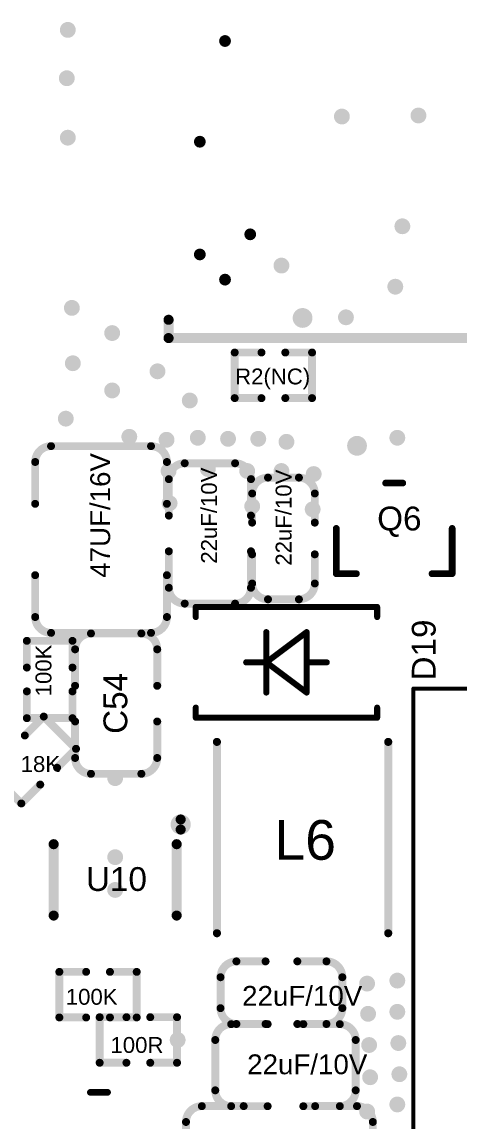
# Model space of a CAD drawing. Header units: millimetres. Extents: x 242 to 314, y 99 to 246.
# Drawn here: x 268.42 to 279.43, y 172.68 to 200.4 of the extents above; entities that cross this region are included whole.
import ezdxf

# ---------------------------------------------------------------- set-up
doc = ezdxf.new("R2010")
doc.units = ezdxf.units.MM
doc.layers.add('TopOverlay', color=2, linetype='Continuous')
doc.layers.add('ViaHoleLayer', color=16, linetype='Continuous')
doc.styles.add('Arial', font='arial.ttf', dxfattribs={"height": 0.2})

# ---------------------------------------------------------------- blocks, each defined once
blk = doc.blocks.new('SOT_23___GDS_6')
at = {"layer": 'TopOverlay', "const_width": 0.17}
for points in [[(-0.95, 1.143), (-1.458, 1.143)], [(-1.458, 1.143), (-1.458, 0)], [(1.463, 1.143), (0.955, 1.143)], [(1.463, 1.143), (1.463, 0)], [(0.218, -1.143), (-0.213, -1.143)]]:
    blk.add_lwpolyline(points, dxfattribs=at)
at = {"layer": 'TopOverlay', "const_width": 0.085}
for points in [[(-1.501, 1.143, 1), (-1.416, 1.143, 1)], [(-1.501, 1.143, 1), (-1.416, 1.143, 1)], [(-0.993, 1.143, 1), (-0.908, 1.143, 1)], [(0.912, 1.143, 1), (0.997, 1.143, 1)], [(1.42, 1.143, 1), (1.505, 1.143, 1)], [(1.42, 1.143, 1), (1.505, 1.143, 1)], [(-1.501, 0, 1), (-1.416, 0, 1)], [(1.42, 0, 1), (1.505, 0, 1)], [(-0.256, -1.143, 1), (-0.171, -1.143, 1)], [(0.176, -1.143, 1), (0.261, -1.143, 1)]]:
    blk.add_lwpolyline(points, format="xyb", close=True, dxfattribs=at)
blk = doc.blocks.new('LC_0805_C_57')
at = {"layer": 'TopOverlay', "const_width": 0.2}
for points in [[(-1.77, 0.635, -0.414214), (-1.37, 1.035)], [(1.37, 1.035, -0.414213), (1.77, 0.635)], [(-1.37, -1.035, -0.414213), (-1.77, -0.635)], [(1.77, -0.635, -0.414214), (1.37, -1.035)]]:
    blk.add_lwpolyline(points, format="xyb", dxfattribs=at)
for points in [[(-1.37, 1.035), (-0.45, 1.035)], [(0.45, 1.035), (1.37, 1.035)], [(-1.77, 0.635), (-1.77, -0.635)], [(1.77, 0.635), (1.77, -0.635)], [(-1.37, -1.035), (-0.45, -1.035)], [(0.45, -1.035), (1.37, -1.035)]]:
    blk.add_lwpolyline(points, dxfattribs=at)
at = {"layer": 'TopOverlay', "const_width": 0.1}
for points in [[(-1.42, 1.035, 1), (-1.32, 1.035, 1)], [(-1.42, 1.035, 1), (-1.32, 1.035, 1)], [(-0.5, 1.035, 1), (-0.4, 1.035, 1)], [(0.4, 1.035, 1), (0.5, 1.035, 1)], [(1.32, 1.035, 1), (1.42, 1.035, 1)], [(1.32, 1.035, 1), (1.42, 1.035, 1)], [(-1.82, 0.635, 1), (-1.72, 0.635, 1)], [(-1.82, 0.635, 1), (-1.72, 0.635, 1)], [(1.72, 0.635, 1), (1.82, 0.635, 1)], [(1.72, 0.635, 1), (1.82, 0.635, 1)], [(-1.82, -0.635, 1), (-1.72, -0.635, 1)], [(-1.82, -0.635, 1), (-1.72, -0.635, 1)], [(1.72, -0.635, 1), (1.82, -0.635, 1)], [(1.72, -0.635, 1), (1.82, -0.635, 1)], [(-1.42, -1.035, 1), (-1.32, -1.035, 1)], [(-1.42, -1.035, 1), (-1.32, -1.035, 1)], [(-0.5, -1.035, 1), (-0.4, -1.035, 1)], [(0.4, -1.035, 1), (0.5, -1.035, 1)], [(1.32, -1.035, 1), (1.42, -1.035, 1)], [(1.32, -1.035, 1), (1.42, -1.035, 1)]]:
    blk.add_lwpolyline(points, format="xyb", close=True, dxfattribs=at)
blk = doc.blocks.new('LC_1210_C_65')
at = {"layer": 'TopOverlay', "const_width": 0.2}
for points in [[(-2.355, 1.26, -0.414214), (-1.955, 1.66)], [(1.955, 1.66, -0.414214), (2.355, 1.26)], [(-1.955, -1.66, -0.414214), (-2.355, -1.26)], [(2.355, -1.26, -0.414214), (1.955, -1.66)]]:
    blk.add_lwpolyline(points, format="xyb", dxfattribs=at)
for points in [[(-1.955, 1.66), (-0.9, 1.66)], [(0.9, 1.66), (1.955, 1.66)], [(-2.355, 1.26), (-2.355, -1.26)], [(2.355, 1.26), (2.355, -1.26)], [(-1.955, -1.66), (-0.9, -1.66)], [(0.9, -1.66), (1.955, -1.66)]]:
    blk.add_lwpolyline(points, dxfattribs=at)
at = {"layer": 'TopOverlay', "const_width": 0.1}
for points in [[(-2.005, 1.66, 1), (-1.905, 1.66, 1)], [(-2.005, 1.66, 1), (-1.905, 1.66, 1)], [(-0.95, 1.66, 1), (-0.85, 1.66, 1)], [(0.85, 1.66, 1), (0.95, 1.66, 1)], [(1.905, 1.66, 1), (2.005, 1.66, 1)], [(1.905, 1.66, 1), (2.005, 1.66, 1)], [(-2.405, 1.26, 1), (-2.305, 1.26, 1)], [(-2.405, 1.26, 1), (-2.305, 1.26, 1)], [(2.305, 1.26, 1), (2.405, 1.26, 1)], [(2.305, 1.26, 1), (2.405, 1.26, 1)], [(-2.405, -1.26, 1), (-2.305, -1.26, 1)], [(-2.405, -1.26, 1), (-2.305, -1.26, 1)], [(2.305, -1.26, 1), (2.405, -1.26, 1)], [(2.305, -1.26, 1), (2.405, -1.26, 1)], [(-2.005, -1.66, 1), (-1.905, -1.66, 1)], [(-2.005, -1.66, 1), (-1.905, -1.66, 1)], [(-0.95, -1.66, 1), (-0.85, -1.66, 1)], [(0.85, -1.66, 1), (0.95, -1.66, 1)], [(1.905, -1.66, 1), (2.005, -1.66, 1)], [(1.905, -1.66, 1), (2.005, -1.66, 1)]]:
    blk.add_lwpolyline(points, format="xyb", close=True, dxfattribs=at)
blk = doc.blocks.new('LC_0805_C_66')
at = {"layer": 'TopOverlay', "const_width": 0.2}
for points in [[(-1.77, 0.635, -0.414214), (-1.37, 1.035)], [(1.37, 1.035, -0.414213), (1.77, 0.635)], [(-1.37, -1.035, -0.414213), (-1.77, -0.635)], [(1.77, -0.635, -0.414214), (1.37, -1.035)]]:
    blk.add_lwpolyline(points, format="xyb", dxfattribs=at)
for points in [[(-1.37, 1.035), (-0.45, 1.035)], [(0.45, 1.035), (1.37, 1.035)], [(-1.77, -0.635), (-1.77, 0.635)], [(1.77, -0.635), (1.77, 0.635)], [(-1.37, -1.035), (-0.45, -1.035)], [(0.45, -1.035), (1.37, -1.035)]]:
    blk.add_lwpolyline(points, dxfattribs=at)
at = {"layer": 'TopOverlay', "const_width": 0.1}
for points in [[(-1.42, 1.035, 1), (-1.32, 1.035, 1)], [(-1.42, 1.035, 1), (-1.32, 1.035, 1)], [(-0.5, 1.035, 1), (-0.4, 1.035, 1)], [(0.4, 1.035, 1), (0.5, 1.035, 1)], [(1.32, 1.035, 1), (1.42, 1.035, 1)], [(1.32, 1.035, 1), (1.42, 1.035, 1)], [(-1.82, 0.635, 1), (-1.72, 0.635, 1)], [(-1.82, 0.635, 1), (-1.72, 0.635, 1)], [(1.72, 0.635, 1), (1.82, 0.635, 1)], [(1.72, 0.635, 1), (1.82, 0.635, 1)], [(-1.82, -0.635, 1), (-1.72, -0.635, 1)], [(-1.82, -0.635, 1), (-1.72, -0.635, 1)], [(1.72, -0.635, 1), (1.82, -0.635, 1)], [(1.72, -0.635, 1), (1.82, -0.635, 1)], [(-1.42, -1.035, 1), (-1.32, -1.035, 1)], [(-1.42, -1.035, 1), (-1.32, -1.035, 1)], [(-0.5, -1.035, 1), (-0.4, -1.035, 1)], [(0.4, -1.035, 1), (0.5, -1.035, 1)], [(1.32, -1.035, 1), (1.42, -1.035, 1)], [(1.32, -1.035, 1), (1.42, -1.035, 1)]]:
    blk.add_lwpolyline(points, format="xyb", close=True, dxfattribs=at)
blk = doc.blocks.new('LC_0603_C_67')
at = {"layer": 'TopOverlay', "const_width": 0.2}
for points in [[(-1.535, 0.39, -0.414214), (-1.135, 0.79)], [(1.135, 0.79, -0.414213), (1.535, 0.39)], [(-1.135, -0.79, -0.414214), (-1.535, -0.39)], [(1.535, -0.39, -0.414213), (1.135, -0.79)]]:
    blk.add_lwpolyline(points, format="xyb", dxfattribs=at)
for points in [[(-1.135, 0.79), (-0.4, 0.79)], [(0.4, 0.79), (1.135, 0.79)], [(-1.535, -0.39), (-1.535, 0.39)], [(1.535, -0.39), (1.535, 0.39)], [(-1.135, -0.79), (-0.4, -0.79)], [(0.4, -0.79), (1.135, -0.79)]]:
    blk.add_lwpolyline(points, dxfattribs=at)
at = {"layer": 'TopOverlay', "const_width": 0.1}
for points in [[(-1.185, 0.79, 1), (-1.085, 0.79, 1)], [(-1.185, 0.79, 1), (-1.085, 0.79, 1)], [(-0.45, 0.79, 1), (-0.35, 0.79, 1)], [(0.35, 0.79, 1), (0.45, 0.79, 1)], [(1.085, 0.79, 1), (1.185, 0.79, 1)], [(1.085, 0.79, 1), (1.185, 0.79, 1)], [(-1.585, 0.39, 1), (-1.485, 0.39, 1)], [(-1.585, 0.39, 1), (-1.485, 0.39, 1)], [(1.485, 0.39, 1), (1.585, 0.39, 1)], [(1.485, 0.39, 1), (1.585, 0.39, 1)], [(-1.585, -0.39, 1), (-1.485, -0.39, 1)], [(-1.585, -0.39, 1), (-1.485, -0.39, 1)], [(1.485, -0.39, 1), (1.585, -0.39, 1)], [(1.485, -0.39, 1), (1.585, -0.39, 1)], [(-1.185, -0.79, 1), (-1.085, -0.79, 1)], [(-1.185, -0.79, 1), (-1.085, -0.79, 1)], [(-0.45, -0.79, 1), (-0.35, -0.79, 1)], [(0.35, -0.79, 1), (0.45, -0.79, 1)], [(1.085, -0.79, 1), (1.185, -0.79, 1)], [(1.085, -0.79, 1), (1.185, -0.79, 1)]]:
    blk.add_lwpolyline(points, format="xyb", close=True, dxfattribs=at)
blk = doc.blocks.new('DO_214AC_90')
at = {"layer": 'TopOverlay', "const_width": 0.1524}
for points in [[(2.286, 1.397), (-2.286, 1.397)], [(-2.286, 1.397), (-2.286, 1.143)], [(2.286, 1.397), (2.286, 1.143)], [(0.508, 0), (-0.508, 0.762)], [(-0.508, 0.762), (-0.508, -0.762)], [(0.508, 0.762), (0.508, -0.762)], [(-0.508, 0), (-1.016, 0)], [(0.508, 0), (-0.508, -0.762)], [(1.016, 0), (0.508, 0)], [(-2.286, -1.143), (-2.286, -1.397)], [(2.286, -1.143), (2.286, -1.397)], [(2.286, -1.397), (-2.286, -1.397)]]:
    blk.add_lwpolyline(points, dxfattribs=at)
at = {"layer": 'TopOverlay', "const_width": 0.0762}
for points in [[(-2.3241, 1.397, 1), (-2.2479, 1.397, 1)], [(-2.3241, 1.397, 1), (-2.2479, 1.397, 1)], [(2.2479, 1.397, 1), (2.3241, 1.397, 1)], [(2.2479, 1.397, 1), (2.3241, 1.397, 1)], [(-2.3241, 1.143, 1), (-2.2479, 1.143, 1)], [(2.2479, 1.143, 1), (2.3241, 1.143, 1)], [(-0.5461, 0.762, 1), (-0.4699, 0.762, 1)], [(-0.5461, 0.762, 1), (-0.4699, 0.762, 1)], [(0.4699, 0.762, 1), (0.5461, 0.762, 1)], [(-1.0541, 0, 1), (-0.9779, 0, 1)], [(-0.5461, 0, 1), (-0.4699, 0, 1)], [(0.4699, 0, 1), (0.5461, 0, 1)], [(0.4699, 0, 1), (0.5461, 0, 1)], [(0.4699, 0, 1), (0.5461, 0, 1)], [(0.9779, 0, 1), (1.0541, 0, 1)], [(-0.5461, -0.762, 1), (-0.4699, -0.762, 1)], [(-0.5461, -0.762, 1), (-0.4699, -0.762, 1)], [(0.4699, -0.762, 1), (0.5461, -0.762, 1)], [(-2.3241, -1.143, 1), (-2.2479, -1.143, 1)], [(2.2479, -1.143, 1), (2.3241, -1.143, 1)], [(-2.3241, -1.397, 1), (-2.2479, -1.397, 1)], [(-2.3241, -1.397, 1), (-2.2479, -1.397, 1)], [(2.2479, -1.397, 1), (2.3241, -1.397, 1)], [(2.2479, -1.397, 1), (2.3241, -1.397, 1)]]:
    blk.add_lwpolyline(points, format="xyb", close=True, dxfattribs=at)
blk = doc.blocks.new('LC_0402_R_112')
at = {"layer": 'TopOverlay', "const_width": 0.2}
for points in [[(-0.975, -0.575), (-0.975, 0.575)], [(-0.975, 0.575), (-0.3, 0.575)], [(0.3, 0.575), (0.975, 0.575)], [(0.975, -0.575), (0.975, 0.575)], [(-0.975, -0.575), (-0.3, -0.575)], [(0.3, -0.575), (0.975, -0.575)]]:
    blk.add_lwpolyline(points, dxfattribs=at)
at = {"layer": 'TopOverlay', "const_width": 0.1}
for points in [[(-1.025, 0.575, 1), (-0.925, 0.575, 1)], [(-1.025, 0.575, 1), (-0.925, 0.575, 1)], [(-0.35, 0.575, 1), (-0.25, 0.575, 1)], [(0.25, 0.575, 1), (0.35, 0.575, 1)], [(0.925, 0.575, 1), (1.025, 0.575, 1)], [(0.925, 0.575, 1), (1.025, 0.575, 1)], [(-1.025, -0.575, 1), (-0.925, -0.575, 1)], [(-1.025, -0.575, 1), (-0.925, -0.575, 1)], [(-0.35, -0.575, 1), (-0.25, -0.575, 1)], [(0.25, -0.575, 1), (0.35, -0.575, 1)], [(0.925, -0.575, 1), (1.025, -0.575, 1)], [(0.925, -0.575, 1), (1.025, -0.575, 1)]]:
    blk.add_lwpolyline(points, format="xyb", close=True, dxfattribs=at)
blk = doc.blocks.new('LC_0402_R_114')
at = {"layer": 'TopOverlay', "const_width": 0.2}
for points in [[(-0.975, 0.575), (-0.975, -0.575)], [(-0.975, 0.575), (-0.3, 0.575)], [(0.3, 0.575), (0.975, 0.575)], [(0.975, 0.575), (0.975, -0.575)], [(-0.975, -0.575), (-0.3, -0.575)], [(0.3, -0.575), (0.975, -0.575)]]:
    blk.add_lwpolyline(points, dxfattribs=at)
at = {"layer": 'TopOverlay', "const_width": 0.1}
for points in [[(-1.025, 0.575, 1), (-0.925, 0.575, 1)], [(-1.025, 0.575, 1), (-0.925, 0.575, 1)], [(-0.35, 0.575, 1), (-0.25, 0.575, 1)], [(0.25, 0.575, 1), (0.35, 0.575, 1)], [(0.925, 0.575, 1), (1.025, 0.575, 1)], [(0.925, 0.575, 1), (1.025, 0.575, 1)], [(-1.025, -0.575, 1), (-0.925, -0.575, 1)], [(-1.025, -0.575, 1), (-0.925, -0.575, 1)], [(-0.35, -0.575, 1), (-0.25, -0.575, 1)], [(0.25, -0.575, 1), (0.35, -0.575, 1)], [(0.925, -0.575, 1), (1.025, -0.575, 1)], [(0.925, -0.575, 1), (1.025, -0.575, 1)]]:
    blk.add_lwpolyline(points, format="xyb", close=True, dxfattribs=at)
blk = doc.blocks.new('LC_0402_R_115')
at = {"layer": 'TopOverlay', "const_width": 0.2}
for points in [[(-0.975, -0.575), (-0.975, 0.575)], [(-0.975, 0.575), (-0.3, 0.575)], [(0.3, 0.575), (0.975, 0.575)], [(0.975, -0.575), (0.975, 0.575)], [(-0.975, -0.575), (-0.3, -0.575)], [(0.3, -0.575), (0.975, -0.575)]]:
    blk.add_lwpolyline(points, dxfattribs=at)
at = {"layer": 'TopOverlay', "const_width": 0.1}
for points in [[(-1.025, 0.575, 1), (-0.925, 0.575, 1)], [(-1.025, 0.575, 1), (-0.925, 0.575, 1)], [(-0.35, 0.575, 1), (-0.25, 0.575, 1)], [(0.25, 0.575, 1), (0.35, 0.575, 1)], [(0.925, 0.575, 1), (1.025, 0.575, 1)], [(0.925, 0.575, 1), (1.025, 0.575, 1)], [(-1.025, -0.575, 1), (-0.925, -0.575, 1)], [(-1.025, -0.575, 1), (-0.925, -0.575, 1)], [(-0.35, -0.575, 1), (-0.25, -0.575, 1)], [(0.25, -0.575, 1), (0.35, -0.575, 1)], [(0.925, -0.575, 1), (1.025, -0.575, 1)], [(0.925, -0.575, 1), (1.025, -0.575, 1)]]:
    blk.add_lwpolyline(points, format="xyb", close=True, dxfattribs=at)
blk = doc.blocks.new('SOT_23___GDS_121')
at = {"layer": 'TopOverlay', "const_width": 0.17}
for points in [[(-0.95, 1.143), (-1.458, 1.143)], [(-1.458, 1.143), (-1.458, 0)], [(1.463, 1.143), (0.955, 1.143)], [(1.463, 1.143), (1.463, 0)], [(0.218, -1.143), (-0.213, -1.143)]]:
    blk.add_lwpolyline(points, dxfattribs=at)
at = {"layer": 'TopOverlay', "const_width": 0.085}
for points in [[(-1.501, 1.143, 1), (-1.416, 1.143, 1)], [(-1.501, 1.143, 1), (-1.416, 1.143, 1)], [(-0.993, 1.143, 1), (-0.908, 1.143, 1)], [(0.912, 1.143, 1), (0.997, 1.143, 1)], [(1.42, 1.143, 1), (1.505, 1.143, 1)], [(1.42, 1.143, 1), (1.505, 1.143, 1)], [(-1.501, 0, 1), (-1.416, 0, 1)], [(1.42, 0, 1), (1.505, 0, 1)], [(-0.256, -1.143, 1), (-0.171, -1.143, 1)], [(0.176, -1.143, 1), (0.261, -1.143, 1)]]:
    blk.add_lwpolyline(points, format="xyb", close=True, dxfattribs=at)
blk = doc.blocks.new('LC_0402_R_128')
at = {"layer": 'TopOverlay', "const_width": 0.2}
for points in [[(-0.975, -0.575), (-0.975, 0.575)], [(-0.975, 0.575), (-0.3, 0.575)], [(0.3, 0.575), (0.975, 0.575)], [(0.975, -0.575), (0.975, 0.575)], [(-0.975, -0.575), (-0.3, -0.575)], [(0.3, -0.575), (0.975, -0.575)]]:
    blk.add_lwpolyline(points, dxfattribs=at)
at = {"layer": 'TopOverlay', "const_width": 0.1}
for points in [[(-1.025, 0.575, 1), (-0.925, 0.575, 1)], [(-1.025, 0.575, 1), (-0.925, 0.575, 1)], [(-0.35, 0.575, 1), (-0.25, 0.575, 1)], [(0.25, 0.575, 1), (0.35, 0.575, 1)], [(0.925, 0.575, 1), (1.025, 0.575, 1)], [(0.925, 0.575, 1), (1.025, 0.575, 1)], [(-1.025, -0.575, 1), (-0.925, -0.575, 1)], [(-1.025, -0.575, 1), (-0.925, -0.575, 1)], [(-0.35, -0.575, 1), (-0.25, -0.575, 1)], [(0.25, -0.575, 1), (0.35, -0.575, 1)], [(0.925, -0.575, 1), (1.025, -0.575, 1)], [(0.925, -0.575, 1), (1.025, -0.575, 1)]]:
    blk.add_lwpolyline(points, format="xyb", close=True, dxfattribs=at)
blk = doc.blocks.new('IND_SMD_L3_0_W3_0_SWPA3010S_195')
at = {"layer": 'TopOverlay', "const_width": 0.2032}
for points in [[(2.286, 2.159), (-2.54, 2.159)], [(2.286, -2.159), (-2.54, -2.159)]]:
    blk.add_lwpolyline(points, dxfattribs=at)
at = {"layer": 'TopOverlay', "const_width": 0.1016}
for points in [[(-2.5908, 2.159, 1), (-2.4892, 2.159, 1)], [(2.2352, 2.159, 1), (2.3368, 2.159, 1)], [(-2.5908, -2.159, 1), (-2.4892, -2.159, 1)], [(2.2352, -2.159, 1), (2.3368, -2.159, 1)]]:
    blk.add_lwpolyline(points, format="xyb", close=True, dxfattribs=at)
blk = doc.blocks.new('WIFIM_SMD_39P_L31_4_W18_0_P1_27_199')
at = {"layer": 'TopOverlay', "const_width": 0.254}
for points in [[(-9.017, -12.573), (-9.017, -12.111)], [(-9.017, -12.573), (9.017, -12.573)]]:
    blk.add_lwpolyline(points, dxfattribs=at)
at = {"layer": 'TopOverlay', "const_width": 0.127}
for points in [[(-9.081, -12.111, 1), (-8.953, -12.111, 1)], [(-9.081, -12.573, 1), (-8.953, -12.573, 1)], [(-9.081, -12.573, 1), (-8.953, -12.573, 1)]]:
    blk.add_lwpolyline(points, format="xyb", close=True, dxfattribs=at)
blk = doc.blocks.new('SOT_23_6_L2_9_W1_6_P0_95_LS2_8_BR_200')
at = {"layer": 'TopOverlay', "const_width": 0.254}
for points in [[(-0.9, 1.55), (0.9, 1.55)], [(-0.9, -1.55), (0.9, -1.55)]]:
    blk.add_lwpolyline(points, dxfattribs=at)
at = {"layer": 'TopOverlay'}
for points, const_width in [([(-0.963, 1.55, 1), (-0.836, 1.55, 1)], 0.127), ([(0.837, 1.55, 1), (0.964, 1.55, 1)], 0.127), ([(-0.963, -1.55, 1), (-0.836, -1.55, 1)], 0.127), ([(0.837, -1.55, 1), (0.964, -1.55, 1)], 0.127), ([(1.524, -1.651, 1), (1.27, -1.651, 1)], 0.254), ([(1.206, -1.651, 1), (1.333, -1.651, 1)], 0.127), ([(1.46, -1.651, 1), (1.587, -1.651, 1)], 0.127)]:
    blk.add_lwpolyline(points, format="xyb", close=True, dxfattribs=dict(at, const_width=const_width))
blk = doc.blocks.new('LC_1210_C_212')
at = {"layer": 'TopOverlay', "const_width": 0.2}
for points in [[(-2.355, 1.26, -0.414214), (-1.955, 1.66)], [(1.955, 1.66, -0.414214), (2.355, 1.26)], [(-1.955, -1.66, -0.414214), (-2.355, -1.26)], [(2.355, -1.26, -0.414214), (1.955, -1.66)]]:
    blk.add_lwpolyline(points, format="xyb", dxfattribs=at)
for points in [[(-1.955, 1.66), (-0.9, 1.66)], [(0.9, 1.66), (1.955, 1.66)], [(-2.355, -1.26), (-2.355, 1.26)], [(2.355, -1.26), (2.355, 1.26)], [(-1.955, -1.66), (-0.9, -1.66)], [(0.9, -1.66), (1.955, -1.66)]]:
    blk.add_lwpolyline(points, dxfattribs=at)
at = {"layer": 'TopOverlay', "const_width": 0.1}
for points in [[(-2.005, 1.66, 1), (-1.905, 1.66, 1)], [(-2.005, 1.66, 1), (-1.905, 1.66, 1)], [(-0.95, 1.66, 1), (-0.85, 1.66, 1)], [(0.85, 1.66, 1), (0.95, 1.66, 1)], [(1.905, 1.66, 1), (2.005, 1.66, 1)], [(1.905, 1.66, 1), (2.005, 1.66, 1)], [(-2.405, 1.26, 1), (-2.305, 1.26, 1)], [(-2.405, 1.26, 1), (-2.305, 1.26, 1)], [(2.305, 1.26, 1), (2.405, 1.26, 1)], [(2.305, 1.26, 1), (2.405, 1.26, 1)], [(-2.405, -1.26, 1), (-2.305, -1.26, 1)], [(-2.405, -1.26, 1), (-2.305, -1.26, 1)], [(2.305, -1.26, 1), (2.405, -1.26, 1)], [(2.305, -1.26, 1), (2.405, -1.26, 1)], [(-2.005, -1.66, 1), (-1.905, -1.66, 1)], [(-2.005, -1.66, 1), (-1.905, -1.66, 1)], [(-0.95, -1.66, 1), (-0.85, -1.66, 1)], [(0.85, -1.66, 1), (0.95, -1.66, 1)], [(1.905, -1.66, 1), (2.005, -1.66, 1)], [(1.905, -1.66, 1), (2.005, -1.66, 1)]]:
    blk.add_lwpolyline(points, format="xyb", close=True, dxfattribs=at)
blk = doc.blocks.new('LC_0805_C_213')
at = {"layer": 'TopOverlay', "const_width": 0.2}
for points in [[(-1.77, 0.635, -0.414214), (-1.37, 1.035)], [(1.37, 1.035, -0.414213), (1.77, 0.635)], [(-1.37, -1.035, -0.414213), (-1.77, -0.635)], [(1.77, -0.635, -0.414214), (1.37, -1.035)]]:
    blk.add_lwpolyline(points, format="xyb", dxfattribs=at)
for points in [[(-0.45, 1.035), (-1.37, 1.035)], [(1.37, 1.035), (0.45, 1.035)], [(-1.77, -0.635), (-1.77, 0.635)], [(1.77, -0.635), (1.77, 0.635)], [(-0.45, -1.035), (-1.37, -1.035)], [(1.37, -1.035), (0.45, -1.035)]]:
    blk.add_lwpolyline(points, dxfattribs=at)
at = {"layer": 'TopOverlay', "const_width": 0.1}
for points in [[(-1.42, 1.035, 1), (-1.32, 1.035, 1)], [(-1.42, 1.035, 1), (-1.32, 1.035, 1)], [(-0.5, 1.035, 1), (-0.4, 1.035, 1)], [(0.4, 1.035, 1), (0.5, 1.035, 1)], [(1.32, 1.035, 1), (1.42, 1.035, 1)], [(1.32, 1.035, 1), (1.42, 1.035, 1)], [(-1.82, 0.635, 1), (-1.72, 0.635, 1)], [(-1.82, 0.635, 1), (-1.72, 0.635, 1)], [(1.72, 0.635, 1), (1.82, 0.635, 1)], [(1.72, 0.635, 1), (1.82, 0.635, 1)], [(-1.82, -0.635, 1), (-1.72, -0.635, 1)], [(-1.82, -0.635, 1), (-1.72, -0.635, 1)], [(1.72, -0.635, 1), (1.82, -0.635, 1)], [(1.72, -0.635, 1), (1.82, -0.635, 1)], [(-1.42, -1.035, 1), (-1.32, -1.035, 1)], [(-1.42, -1.035, 1), (-1.32, -1.035, 1)], [(-0.5, -1.035, 1), (-0.4, -1.035, 1)], [(0.4, -1.035, 1), (0.5, -1.035, 1)], [(1.32, -1.035, 1), (1.42, -1.035, 1)], [(1.32, -1.035, 1), (1.42, -1.035, 1)]]:
    blk.add_lwpolyline(points, format="xyb", close=True, dxfattribs=at)
blk = doc.blocks.new('LC_0402_R_214')
at = {"layer": 'TopOverlay', "const_width": 0.2}
for points in [[(-0.975, 0.575), (-0.975, -0.575)], [(-0.975, 0.575), (-0.3, 0.575)], [(0.3, 0.575), (0.975, 0.575)], [(0.975, 0.575), (0.975, -0.575)], [(-0.975, -0.575), (-0.3, -0.575)], [(0.3, -0.575), (0.975, -0.575)]]:
    blk.add_lwpolyline(points, dxfattribs=at)
at = {"layer": 'TopOverlay', "const_width": 0.1}
for points in [[(-1.025, 0.575, 1), (-0.925, 0.575, 1)], [(-1.025, 0.575, 1), (-0.925, 0.575, 1)], [(-0.35, 0.575, 1), (-0.25, 0.575, 1)], [(0.25, 0.575, 1), (0.35, 0.575, 1)], [(0.925, 0.575, 1), (1.025, 0.575, 1)], [(0.925, 0.575, 1), (1.025, 0.575, 1)], [(-1.025, -0.575, 1), (-0.925, -0.575, 1)], [(-1.025, -0.575, 1), (-0.925, -0.575, 1)], [(-0.35, -0.575, 1), (-0.25, -0.575, 1)], [(0.25, -0.575, 1), (0.35, -0.575, 1)], [(0.925, -0.575, 1), (1.025, -0.575, 1)], [(0.925, -0.575, 1), (1.025, -0.575, 1)]]:
    blk.add_lwpolyline(points, format="xyb", close=True, dxfattribs=at)
blk = doc.blocks.new('LC_0603_C_215')
at = {"layer": 'TopOverlay', "const_width": 0.2}
for points in [[(-1.535, 0.39, -0.414213), (-1.135, 0.79)], [(1.135, 0.79, -0.414213), (1.535, 0.39)], [(-1.135, -0.79, -0.414213), (-1.535, -0.39)], [(1.535, -0.39, -0.414213), (1.135, -0.79)]]:
    blk.add_lwpolyline(points, format="xyb", dxfattribs=at)
for points in [[(-1.135, 0.79), (-0.4, 0.79)], [(0.4, 0.79), (1.135, 0.79)], [(-1.535, 0.39), (-1.535, -0.39)], [(1.535, 0.39), (1.535, -0.39)], [(-1.135, -0.79), (-0.4, -0.79)], [(0.4, -0.79), (1.135, -0.79)]]:
    blk.add_lwpolyline(points, dxfattribs=at)
at = {"layer": 'TopOverlay', "const_width": 0.1}
for points in [[(-1.185, 0.79, 1), (-1.085, 0.79, 1)], [(-1.185, 0.79, 1), (-1.085, 0.79, 1)], [(-0.45, 0.79, 1), (-0.35, 0.79, 1)], [(0.35, 0.79, 1), (0.45, 0.79, 1)], [(1.085, 0.79, 1), (1.185, 0.79, 1)], [(1.085, 0.79, 1), (1.185, 0.79, 1)], [(-1.585, 0.39, 1), (-1.485, 0.39, 1)], [(-1.585, 0.39, 1), (-1.485, 0.39, 1)], [(1.485, 0.39, 1), (1.585, 0.39, 1)], [(1.485, 0.39, 1), (1.585, 0.39, 1)], [(-1.585, -0.39, 1), (-1.485, -0.39, 1)], [(-1.585, -0.39, 1), (-1.485, -0.39, 1)], [(1.485, -0.39, 1), (1.585, -0.39, 1)], [(1.485, -0.39, 1), (1.585, -0.39, 1)], [(-1.185, -0.79, 1), (-1.085, -0.79, 1)], [(-1.185, -0.79, 1), (-1.085, -0.79, 1)], [(-0.45, -0.79, 1), (-0.35, -0.79, 1)], [(0.35, -0.79, 1), (0.45, -0.79, 1)], [(1.085, -0.79, 1), (1.185, -0.79, 1)], [(1.085, -0.79, 1), (1.185, -0.79, 1)]]:
    blk.add_lwpolyline(points, format="xyb", close=True, dxfattribs=at)

msp = doc.modelspace()

# ---------------------------------------------------------------- hatches: boundary and pattern name
at = {"layer": 'ViaHoleLayer'}
h = msp.add_hatch(color=16, dxfattribs=at)
edge = h.paths.add_edge_path()
edge.add_arc((269.57, 200.203), 0.2, 0, 360)
h = msp.add_hatch(color=16, dxfattribs=at)
edge = h.paths.add_edge_path()
edge.add_arc((273.533, 199.923), 0.15, 0, 360)
h = msp.add_hatch(color=16, dxfattribs=at)
edge = h.paths.add_edge_path()
edge.add_arc((269.545, 198.984), 0.2, 0, 360)
h = msp.add_hatch(color=16, dxfattribs=at)
edge = h.paths.add_edge_path()
edge.add_arc((276.479, 198.018), 0.2, 0, 360)
h = msp.add_hatch(color=16, dxfattribs=at)
edge = h.paths.add_edge_path()
edge.add_arc((278.409, 198.044), 0.2, 0, 360)
h = msp.add_hatch(color=16, dxfattribs=at)
edge = h.paths.add_edge_path()
edge.add_arc((269.57, 197.485), 0.2, 0, 360)
h = msp.add_hatch(color=16, dxfattribs=at)
edge = h.paths.add_edge_path()
edge.add_arc((272.898, 197.383), 0.15, 0, 360)
h = msp.add_hatch(color=16, dxfattribs=at)
edge = h.paths.add_edge_path()
edge.add_arc((278.003, 195.25), 0.2, 0, 360)
h = msp.add_hatch(color=16, dxfattribs=at)
edge = h.paths.add_edge_path()
edge.add_arc((274.168, 195.047), 0.15, 0, 360)
h = msp.add_hatch(color=16, dxfattribs=at)
edge = h.paths.add_edge_path()
edge.add_arc((272.898, 194.539), 0.15, 0, 360)
h = msp.add_hatch(color=16, dxfattribs=at)
edge = h.paths.add_edge_path()
edge.add_arc((274.955, 194.259), 0.2, 0, 360)
h = msp.add_hatch(color=16, dxfattribs=at)
edge = h.paths.add_edge_path()
edge.add_arc((273.533, 193.904), 0.15, 0, 360)
h = msp.add_hatch(color=16, dxfattribs=at)
edge = h.paths.add_edge_path()
edge.add_arc((277.825, 193.726), 0.2, 0, 360)
h = msp.add_hatch(color=16, dxfattribs=at)
edge = h.paths.add_edge_path()
edge.add_arc((269.672, 193.192), 0.2, 0, 360)
h = msp.add_hatch(color=16, dxfattribs=at)
edge = h.paths.add_edge_path()
edge.add_arc((275.488, 192.938), 0.25, 0, 360)
h = msp.add_hatch(color=16, dxfattribs=at)
edge = h.paths.add_edge_path()
edge.add_arc((276.581, 192.954), 0.2, 0, 360)
h = msp.add_hatch(color=16, dxfattribs=at)
edge = h.paths.add_edge_path()
edge.add_arc((270.688, 192.557), 0.2, 0, 360)
h = msp.add_hatch(color=16, dxfattribs=at)
edge = h.paths.add_edge_path()
edge.add_arc((269.697, 191.795), 0.2, 0, 360)
h = msp.add_hatch(color=16, dxfattribs=at)
edge = h.paths.add_edge_path()
edge.add_arc((271.831, 191.592), 0.2, 0, 360)
h = msp.add_hatch(color=16, dxfattribs=at)
edge = h.paths.add_edge_path()
edge.add_arc((270.688, 191.11), 0.2, 0, 360)
h = msp.add_hatch(color=16, dxfattribs=at)
edge = h.paths.add_edge_path()
edge.add_arc((272.644, 190.856), 0.2, 0, 360)
h = msp.add_hatch(color=16, dxfattribs=at)
edge = h.paths.add_edge_path()
edge.add_arc((269.519, 190.398), 0.2, 0, 360)
h = msp.add_hatch(color=16, dxfattribs=at)
edge = h.paths.add_edge_path()
edge.add_arc((271.12, 189.941), 0.2, 0, 360)
h = msp.add_hatch(color=16, dxfattribs=at)
edge = h.paths.add_edge_path()
edge.add_arc((272.059, 189.865), 0.2, 0, 360)
h = msp.add_hatch(color=16, dxfattribs=at)
edge = h.paths.add_edge_path()
edge.add_arc((272.847, 189.916), 0.2, 0, 360)
h = msp.add_hatch(color=16, dxfattribs=at)
edge = h.paths.add_edge_path()
edge.add_arc((273.609, 189.89), 0.2, 0, 360)
h = msp.add_hatch(color=16, dxfattribs=at)
edge = h.paths.add_edge_path()
edge.add_arc((274.371, 189.89), 0.2, 0, 360)
h = msp.add_hatch(color=16, dxfattribs=at)
edge = h.paths.add_edge_path()
edge.add_arc((275.082, 189.814), 0.2, 0, 360)
h = msp.add_hatch(color=16, dxfattribs=at)
edge = h.paths.add_edge_path()
edge.add_arc((276.86, 189.713), 0.25, 0, 360)
h = msp.add_hatch(color=16, dxfattribs=at)
edge = h.paths.add_edge_path()
edge.add_arc((277.876, 189.916), 0.2, 0, 360)
h = msp.add_hatch(color=16, dxfattribs=at)
edge = h.paths.add_edge_path()
edge.add_arc((273.101, 189.128), 0.2, 0, 360)
h = msp.add_hatch(color=16, dxfattribs=at)
edge = h.paths.add_edge_path()
edge.add_arc((272.11, 189.078), 0.2, 0, 360)
h = msp.add_hatch(color=16, dxfattribs=at)
edge = h.paths.add_edge_path()
edge.add_arc((274.091, 189.078), 0.2, 0, 360)
h = msp.add_hatch(color=16, dxfattribs=at)
edge = h.paths.add_edge_path()
edge.add_arc((274.955, 189.078), 0.2, 0, 360)
h = msp.add_hatch(color=16, dxfattribs=at)
edge = h.paths.add_edge_path()
edge.add_arc((275.768, 189.001), 0.2, 0, 360)
h = msp.add_hatch(color=16, dxfattribs=at)
edge = h.paths.add_edge_path()
edge.add_arc((272.136, 188.265), 0.2, 0, 360)
h = msp.add_hatch(color=16, dxfattribs=at)
edge = h.paths.add_edge_path()
edge.add_arc((274.218, 188.189), 0.2, 0, 360)
h = msp.add_hatch(color=16, dxfattribs=at)
edge = h.paths.add_edge_path()
edge.add_arc((275.742, 188.112), 0.2, 0, 360)
h = msp.add_hatch(color=16, dxfattribs=at)
edge = h.paths.add_edge_path()
edge.add_arc((270.764, 181.331), 0.2, 0, 360)
h = msp.add_hatch(color=16, dxfattribs=at)
edge = h.paths.add_edge_path()
edge.add_arc((270.764, 179.338), 0.2, 0, 360)
h = msp.add_hatch(color=16, dxfattribs=at)
edge = h.paths.add_edge_path()
edge.add_arc((270.764, 178.511), 0.2, 0, 360)
h = msp.add_hatch(color=16, dxfattribs=at)
edge = h.paths.add_edge_path()
edge.add_arc((277.114, 176.149), 0.2, 0, 360)
h = msp.add_hatch(color=16, dxfattribs=at)
edge = h.paths.add_edge_path()
edge.add_arc((277.876, 176.225), 0.2, 0, 360)
h = msp.add_hatch(color=16, dxfattribs=at)
edge = h.paths.add_edge_path()
edge.add_arc((277.139, 175.387), 0.2, 0, 360)
h = msp.add_hatch(color=16, dxfattribs=at)
edge = h.paths.add_edge_path()
edge.add_arc((277.876, 175.438), 0.2, 0, 360)
h = msp.add_hatch(color=16, dxfattribs=at)
edge = h.paths.add_edge_path()
edge.add_arc((272.339, 174.727), 0.2, 0, 360)
h = msp.add_hatch(color=16, dxfattribs=at)
edge = h.paths.add_edge_path()
edge.add_arc((277.165, 174.6), 0.2, 0, 360)
h = msp.add_hatch(color=16, dxfattribs=at)
edge = h.paths.add_edge_path()
edge.add_arc((277.901, 174.65), 0.2, 0, 360)
h = msp.add_hatch(color=16, dxfattribs=at)
edge = h.paths.add_edge_path()
edge.add_arc((277.19, 173.787), 0.2, 0, 360)
h = msp.add_hatch(color=16, dxfattribs=at)
edge = h.paths.add_edge_path()
edge.add_arc((277.927, 173.863), 0.2, 0, 360)
h = msp.add_hatch(color=16, dxfattribs=at)
edge = h.paths.add_edge_path()
edge.add_arc((277.876, 173.101), 0.2, 0, 360)
h = msp.add_hatch(color=16, dxfattribs=at)
edge = h.paths.add_edge_path()
edge.add_arc((277.114, 172.923), 0.2, 0, 360)

# ---------------------------------------------------------------- linework, layer by layer
at = {"layer": 'TopOverlay', "const_width": 0.1}
for points in [[(278.282, 183.591), (279.705, 183.591)], [(278.282, 170.967), (278.282, 183.591)]]:
    msp.add_lwpolyline(points, dxfattribs=at)
at = {"layer": 'TopOverlay', "const_width": 0.05}
msp.add_lwpolyline([(278.257, 183.591, 1), (278.307, 183.591, 1)], format="xyb", close=True, dxfattribs=at)
msp.add_lwpolyline([(278.257, 183.591, 1), (278.307, 183.591, 1)], format="xyb", close=True, dxfattribs=at)

# ---------------------------------------------------------------- block references
for name, p in [('WIFIM_SMD_39P_L31_4_W18_0_P1_27_199', (281.127, 205.003)), ('LC_0402_R_128', (274.752, 191.491)), ('LC_0603_C_67', (274.955, 175.92)), ('LC_0402_R_115', (270.332, 175.87)), ('LC_0402_R_112', (271.348, 174.727)), ('LC_0805_C_66', (275.057, 174.092)), ('LC_1210_C_212', (274.904, 171.399))]:
    msp.add_blockref(name, p)
for name, p, rotation in [('LC_1210_C_65', (270.408, 187.35), 90), ('LC_0805_C_57', (273.152, 187.503), 90), ('LC_0603_C_215', (275.006, 187.376), 90), ('SOT_23___GDS_121', (277.8, 187.63), 180), ('DO_214AC_90', (275.082, 184.252), 180), ('LC_0402_R_114', (269.113, 183.82), 90), ('LC_0805_C_213', (270.789, 183.21), 270), ('LC_0402_R_214', (268.681, 181.788), 45), ('IND_SMD_L3_0_W3_0_SWPA3010S_195', (275.488, 179.705), 270), ('SOT_23_6_L2_9_W1_6_P0_95_LS2_8_BR_200', (270.764, 178.765), 90), ('SOT_23___GDS_6', (270.358, 172.263), 180)]:
    msp.add_blockref(name, p, dxfattribs=dict(rotation=rotation))

# ---------------------------------------------------------------- texts
at = {"layer": 'TopOverlay', "style": 'Arial'}
for s, height, p in [('R2(NC)', 0.4, (273.787, 191.262)), ('Q6', 0.6, (277.368, 187.579)), ('18K', 0.4, (268.381, 181.487)), ('L6', 1, (274.777, 179.273)), ('U10', 0.6, (270.027, 178.486)), ('100K', 0.4, (269.519, 175.616)), ('22uF/10V', 0.5, (273.964, 175.59)), ('100R', 0.4, (270.645, 174.401)), ('22uF/10V', 0.5, (274.091, 173.863))]:
    msp.add_text(s, height=height, dxfattribs=at).set_placement(p)
for s, height, p in [('47UF/16V', 0.5, (270.637, 186.385)), ('22uF/10V', 0.4, (273.329, 186.741)), ('22uF/10V', 0.4, (275.209, 186.69)), ('D19', 0.6, (278.841, 183.794)), ('100K', 0.4, (269.157, 183.395)), ('C54', 0.6, (271.069, 182.448))]:
    msp.add_text(s, height=height, rotation=90, dxfattribs=at).set_placement(p)

doc.saveas('drawing.dxf')
